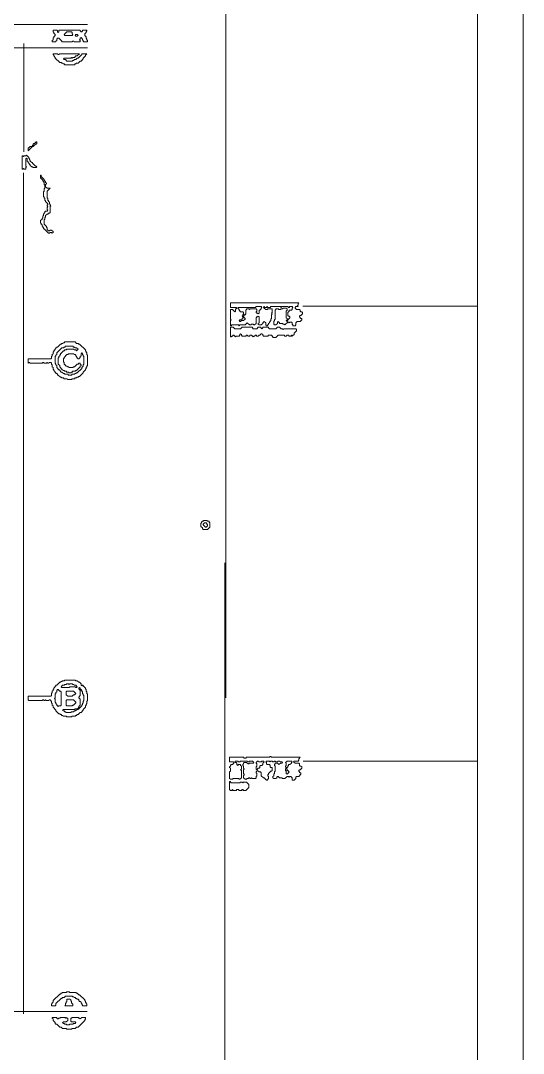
# Model space of a CAD drawing. Header units: millimetres. Extents: x 4 to 412, y 4 to 290.
# Drawn here: x 352.5 to 412.3, y 103.3 to 226.3 of the extents above; entities that cross this region are included whole.
import ezdxf

# ---------------------------------------------------------------- set-up
doc = ezdxf.new("R2010")
doc.units = ezdxf.units.MM
doc.layers.add('TRACE_STRAIGHT', color=5, linetype='CONTINUOUS', lineweight=0)
doc.layers.add('TRACE_TEXT_SYMBOL', color=6, linetype='CONTINUOUS', lineweight=0)

msp = doc.modelspace()

# ---------------------------------------------------------------- linework, layer by layer
at = {"layer": 'TRACE_STRAIGHT', "color": 5}
for p, q in [((412.32, 290.31), (412.32, 3.82)), ((376.89, 285.14), (376.89, 145.62)), ((406.86, 276.73), (406.86, 8.63)), ((336.23, 225.82), (360.45, 225.82)), ((336.62, 223.07), (360.46, 223.07)), ((352.85, 223.58), (352.85, 210.65)), ((352.83, 208.16), (352.83, 107.98)), ((386.08, 192.27), (406.86, 192.27)), ((376.8, 161.72), (376.8, 8.62)), ((386.12, 138.08), (406.86, 138.08)), ((336.44, 108.25), (360.41, 108.25))]:
    msp.add_line(p, q, dxfattribs=at)
at = {"layer": 'TRACE_TEXT_SYMBOL', "color": 6}
for points in [[(356.34, 225.15), (356.34, 224.98), (356.43, 224.89), (356.43, 224.8), (356.6, 224.63), (356.6, 224.54), (356.43, 224.37), (356.43, 224.28), (356.34, 224.19), (356.34, 224.02), (356.25, 223.93), (356.25, 223.75), (356.69, 223.75), (356.69, 223.84), (356.78, 223.93), (356.78, 224.1), (356.87, 224.19), (357.04, 224.19), (357.39, 223.84), (357.39, 223.75), (358.62, 223.75), (358.7, 223.84), (358.79, 223.84), (358.88, 223.75), (359.58, 223.75), (359.58, 223.93), (359.49, 224.02), (359.58, 224.1), (359.58, 224.19), (359.67, 224.28), (359.84, 224.1), (359.84, 224.02), (359.93, 223.93), (359.93, 223.84), (360.02, 223.75), (360.46, 223.75), (360.46, 223.93), (360.37, 224.02), (360.37, 224.1), (360.28, 224.19), (360.28, 224.37), (360.11, 224.54), (360.11, 224.72), (360.28, 224.89), (360.28, 224.98), (360.37, 225.07), (360.37, 225.15), (359.84, 225.15), (359.84, 225.07), (359.76, 224.98), (359.67, 224.98), (359.58, 225.07), (359.58, 225.15), (357.04, 225.15), (357.04, 224.98), (356.95, 224.89), (356.87, 224.98), (356.87, 225.07), (356.78, 225.15)], [(358, 224.98), (358.53, 224.98), (358.62, 224.89), (358.62, 224.72), (358.7, 224.63), (358.62, 224.54), (357.74, 224.54), (357.65, 224.63)], [(358.97, 224.54), (359.05, 224.63), (359.23, 224.63), (359.32, 224.54), (359.23, 224.45), (359.05, 224.45)], [(356.34, 222.35), (356.34, 222.26), (356.43, 222.18), (356.43, 222.09), (356.6, 221.91), (356.6, 221.83), (357.13, 221.3), (357.3, 221.3), (357.39, 221.21), (357.48, 221.21), (357.57, 221.13), (357.65, 221.13), (357.74, 221.04), (358.88, 221.04), (358.97, 221.13), (359.05, 221.13), (359.14, 221.21), (359.32, 221.21), (359.58, 221.48), (359.67, 221.48), (359.93, 221.74), (359.93, 221.83), (360.19, 222.09), (360.19, 222.18), (360.37, 222.35), (359.76, 222.35), (359.76, 222.26), (359.32, 221.83), (359.23, 221.83), (359.05, 221.65), (358.88, 221.65), (358.79, 221.56), (358.7, 221.56), (358.62, 221.48), (358, 221.48), (357.83, 221.65), (357.65, 221.65), (357.57, 221.74), (357.65, 221.83), (358.44, 221.83), (358.53, 221.91), (358.62, 221.83), (358.7, 221.91), (358.88, 221.91), (359.05, 222.09), (359.23, 222.09), (359.49, 222.35), (357.13, 222.35), (357.04, 222.26), (356.95, 222.26), (356.87, 222.35)], [(354.33, 211.84), (354.15, 211.67), (354.06, 211.67), (353.98, 211.58), (353.98, 211.49), (353.8, 211.32), (353.63, 211.32), (353.45, 211.14), (353.36, 211.14), (353.36, 210.79), (353.89, 211.32), (353.98, 211.32), (354.24, 211.58), (354.33, 211.58), (354.41, 211.67), (354.41, 211.84)], [(353.19, 210.27), (353.1, 210.18), (352.92, 210.18), (352.84, 210.09), (352.75, 210.18), (352.66, 210.18), (352.66, 208.6), (352.75, 208.6), (352.84, 208.69), (352.92, 208.6), (353.1, 208.6), (353.1, 208.78), (353.19, 208.86), (353.1, 208.95), (353.1, 209.83), (353.19, 209.92), (353.27, 209.83), (353.27, 209.57), (353.36, 209.48), (353.36, 209.39), (353.63, 209.13), (353.63, 209.04), (353.8, 208.86), (353.89, 208.86), (353.98, 208.78), (354.33, 208.78), (354.41, 208.86), (354.33, 208.95), (354.24, 208.95), (353.89, 209.3), (353.89, 209.39), (353.8, 209.39), (353.63, 209.57), (353.63, 209.65), (353.54, 209.74), (353.54, 209.83), (353.45, 209.92), (353.45, 210)], [(380.42, 192.14), (380.51, 192.23), (381.12, 192.23), (381.21, 192.14), (381.12, 192.05), (381.12, 191.96), (380.95, 191.79), (380.86, 191.79), (380.86, 191.44), (380.77, 191.35), (380.69, 191.44), (380.6, 191.44), (380.51, 191.53), (380.51, 191.61), (380.6, 191.7), (380.6, 191.88), (380.51, 191.96), (379.81, 191.96), (379.72, 191.88), (379.63, 191.96), (379.37, 191.96), (379.37, 191.88), (379.28, 191.79), (379.28, 191.35), (379.2, 191.26), (379.11, 191.26), (379.02, 191.35), (379.02, 191.53), (378.93, 191.61), (378.67, 191.61), (378.5, 191.79), (378.5, 191.88), (378.32, 192.05), (378.41, 192.14)], [(381.39, 192.14), (381.47, 192.23), (381.56, 192.14), (381.47, 192.05)], [(378.93, 190.91), (379.02, 191), (379.2, 190.82), (379.2, 190.74), (379.02, 190.56), (378.76, 190.56), (378.67, 190.65), (378.76, 190.74), (378.85, 190.74), (378.93, 190.82)], [(378.85, 191.09), (378.93, 191.17), (379.02, 191.09), (378.93, 191)], [(378.93, 191.26), (379.02, 191.35), (379.11, 191.26), (379.11, 191.17), (379.02, 191.09), (378.93, 191.17)], [(378.5, 190.56), (378.58, 190.65), (378.67, 190.65), (378.76, 190.56), (378.67, 190.47), (378.58, 190.47)], [(384.1, 190.56), (384.19, 190.65), (384.28, 190.56), (384.19, 190.47)], [(374.29, 166.74), (374.21, 166.65), (374.12, 166.65), (374.03, 166.57), (374.03, 166.48), (373.94, 166.39), (373.94, 166.04), (374.12, 165.87), (374.12, 165.78), (374.21, 165.69), (374.73, 165.69), (374.99, 165.95), (374.99, 166.48), (374.91, 166.57), (374.91, 166.65), (374.73, 166.65), (374.64, 166.74)], [(374.38, 166.48), (374.56, 166.48), (374.64, 166.39), (374.64, 166.3), (374.73, 166.22), (374.73, 166.13), (374.56, 165.95), (374.47, 165.95), (374.21, 166.22), (374.21, 166.3)], [(356.78, 146.51), (356.87, 146.6), (356.95, 146.6), (357.13, 146.42), (357.22, 146.42), (357.3, 146.34), (357.3, 144.76), (357.22, 144.67), (357.04, 144.67), (356.95, 144.59), (356.78, 144.76), (356.78, 144.85), (356.69, 144.94), (356.69, 145.02), (356.6, 145.11), (356.6, 145.46), (356.52, 145.55), (356.6, 145.64), (356.6, 146.07), (356.69, 146.16), (356.69, 146.25), (356.78, 146.34)], [(357.92, 147.21), (358, 147.3), (358.18, 147.3), (358.27, 147.21), (358.35, 147.3), (358.62, 147.3), (358.7, 147.21), (358.79, 147.21), (358.88, 147.12), (359.05, 147.12), (359.23, 146.95), (359.14, 146.86), (359.05, 146.86), (358.97, 146.95), (358.35, 146.95), (358.27, 146.86), (357.39, 146.86), (357.3, 146.95), (357.48, 147.12), (357.65, 147.12), (357.74, 147.21)], [(357.92, 146.34), (358, 146.42), (358.79, 146.42), (359.05, 146.16), (358.88, 145.99), (358.79, 145.99), (358.62, 145.81), (358.09, 145.81), (357.92, 145.99)], [(359.41, 146.77), (359.49, 146.86), (359.58, 146.77), (359.58, 146.69), (359.49, 146.6), (359.41, 146.69)], [(359.58, 146.51), (359.67, 146.6), (359.76, 146.51), (359.76, 146.42), (359.84, 146.34), (359.84, 146.16), (359.93, 146.07), (359.93, 145.99), (360.02, 145.9), (360.02, 145.29), (359.93, 145.2), (359.93, 145.02), (359.84, 144.94), (359.84, 144.85), (359.76, 144.76), (359.76, 144.67), (359.49, 144.41), (359.41, 144.5), (359.41, 144.59), (359.58, 144.76), (359.58, 145.46), (359.41, 145.64), (359.41, 145.72), (359.58, 145.9)], [(359.49, 146.6), (359.58, 146.69), (359.67, 146.6), (359.58, 146.51)], [(357.92, 145.29), (358, 145.37), (358.79, 145.37), (359.05, 145.11), (359.05, 145.02), (358.79, 144.76), (358.7, 144.76), (358.62, 144.67), (358, 144.67), (357.92, 144.76)], [(358.88, 144.23), (358.97, 144.32), (359.14, 144.32), (359.23, 144.23), (359.14, 144.15), (359.05, 144.15), (358.97, 144.06), (358.88, 144.06), (358.79, 143.97), (358.53, 143.97), (358.44, 143.88), (357.92, 143.88), (357.83, 143.97), (357.74, 143.97), (357.65, 144.06), (357.57, 144.06), (357.48, 144.15), (357.57, 144.23)], [(359.23, 144.32), (359.32, 144.41), (359.41, 144.32), (359.32, 144.23)], [(359.32, 144.41), (359.41, 144.5), (359.49, 144.41), (359.41, 144.32)], [(380.69, 138.1), (380.77, 138.1), (380.86, 138.02), (381.12, 138.02), (381.21, 138.1), (381.39, 138.1), (381.47, 138.02), (381.3, 137.84), (381.3, 137.67), (381.21, 137.58), (381.04, 137.58), (380.95, 137.49), (380.95, 137.32), (380.86, 137.23), (380.77, 137.23), (380.6, 137.05), (380.51, 137.14), (380.51, 137.4), (380.6, 137.49), (380.6, 137.75), (380.51, 137.84), (380.51, 137.93)], [(384.19, 138.1), (384.71, 138.1), (384.8, 138.02), (384.71, 137.93), (384.71, 137.84), (384.54, 137.67), (384.36, 137.67), (384.36, 137.58), (384.28, 137.49), (384.28, 137.4), (384.19, 137.32), (384.1, 137.32), (384.01, 137.4), (384.01, 137.49), (384.1, 137.58), (384.1, 137.84), (384.01, 137.93)], [(384.01, 137.14), (384.1, 137.23), (384.19, 137.14), (384.19, 136.97), (384.1, 136.88), (384.01, 136.97)], [(384.1, 136.88), (384.19, 136.97), (384.28, 136.97), (384.45, 136.79), (384.19, 136.53), (384.1, 136.62)], [(377.36, 135.65), (377.36, 134.69), (377.45, 134.6), (377.62, 134.6), (377.71, 134.69), (377.8, 134.6), (378.15, 134.6), (378.23, 134.69), (378.41, 134.69), (378.5, 134.6), (378.76, 134.6), (378.85, 134.69), (378.93, 134.69), (379.02, 134.6), (379.28, 134.6), (379.63, 134.95), (379.63, 135.3), (379.37, 135.57), (379.02, 135.57), (378.93, 135.48), (378.85, 135.57), (378.67, 135.57), (378.58, 135.48), (377.53, 135.48), (377.45, 135.57), (377.45, 135.65)], [(358, 110.61), (357.92, 110.52), (357.48, 110.52), (357.39, 110.43), (357.3, 110.43), (357.22, 110.34), (357.13, 110.34), (356.34, 109.56), (356.34, 109.38), (356.25, 109.29), (356.25, 109.21), (356.16, 109.12), (356.16, 108.94), (356.6, 108.94), (356.69, 109.03), (356.69, 109.21), (357.3, 109.82), (357.39, 109.82), (357.48, 109.91), (357.65, 109.91), (357.83, 110.08), (358.62, 110.08), (358.7, 109.99), (358.79, 109.99), (358.88, 109.91), (358.97, 109.91), (359.05, 109.82), (359.14, 109.82), (359.23, 109.73), (359.32, 109.73), (359.41, 109.64), (359.41, 109.56), (359.49, 109.47), (359.58, 109.47), (359.67, 109.38), (359.67, 109.29), (359.76, 109.21), (359.76, 109.12), (359.84, 109.03), (359.84, 108.94), (360.37, 108.94), (360.37, 109.12), (360.28, 109.21), (360.28, 109.29), (360.19, 109.38), (360.19, 109.47), (360.11, 109.56), (360.11, 109.64), (359.49, 110.26), (359.41, 110.26), (359.23, 110.43), (359.14, 110.43), (359.05, 110.52), (358.35, 110.52), (358.27, 110.61)], [(358, 109.73), (358, 109.47), (357.92, 109.38), (357.92, 109.29), (357.83, 109.21), (357.83, 109.03), (357.74, 108.94), (358.7, 108.94), (358.7, 109.12), (358.53, 109.29), (358.53, 109.47), (358.44, 109.56), (358.44, 109.64), (358.35, 109.73)], [(356.25, 107.54), (356.25, 107.45), (356.34, 107.37), (356.34, 107.19), (356.6, 106.93), (356.6, 106.84), (356.69, 106.75), (356.78, 106.75), (357.13, 106.4), (357.3, 106.4), (357.48, 106.23), (357.92, 106.23), (358, 106.14), (358.53, 106.14), (358.62, 106.23), (358.97, 106.23), (359.14, 106.4), (359.32, 106.4), (360.11, 107.19), (360.11, 107.28), (360.19, 107.37), (360.19, 107.54), (359.76, 107.54), (359.58, 107.37), (359.49, 107.45), (359.41, 107.45), (359.32, 107.54), (358.62, 107.54), (358.53, 107.45), (358.44, 107.45), (358.44, 107.1), (358.53, 107.02), (358.97, 107.02), (359.05, 106.93), (358.97, 106.84), (358.79, 106.84), (358.7, 106.75), (358.35, 106.75), (358.27, 106.67), (358, 106.67), (357.92, 106.75), (357.74, 106.75), (357.65, 106.84), (357.57, 106.84), (357.48, 106.93), (357.57, 107.02), (357.92, 107.02), (358.09, 107.19), (358.09, 107.45), (358, 107.45), (357.92, 107.54), (357.83, 107.45), (357.74, 107.54), (357.22, 107.54), (357.13, 107.45), (357.04, 107.45), (356.95, 107.37), (356.87, 107.37), (356.78, 107.45), (356.78, 107.54)]]:
    msp.add_lwpolyline(points, close=True, dxfattribs=at)
for points in [[(354.85, 207.9), (354.85, 207.55), (355.11, 207.29), (355.11, 207.2), (355.29, 207.03), (355.29, 206.76), (355.38, 206.68), (355.38, 206.33), (355.29, 206.24), (355.29, 205.97), (355.2, 205.89), (355.2, 205.36), (355.29, 205.27), (355.29, 205.19), (355.38, 205.1), (355.38, 204.92), (355.46, 204.84), (355.46, 204.75), (355.73, 204.49), (355.73, 204.4), (355.64, 204.31), (355.64, 204.22), (355.73, 204.14), (355.64, 204.05), (355.64, 203.79), (355.73, 203.7), (355.64, 203.61), (355.46, 203.61), (355.38, 203.52), (355.38, 203.44), (355.2, 203.26), (355.2, 203.08), (355.11, 203), (355.11, 202.82), (355.03, 202.73), (355.03, 202.65), (354.85, 202.47), (354.85, 202.21), (354.94, 202.12), (354.94, 202.03), (355.03, 201.95), (355.03, 201.86), (355.11, 201.77), (355.11, 201.68), (355.2, 201.6), (355.2, 201.51), (355.29, 201.51), (355.81, 200.98), (355.9, 200.98), (355.99, 201.07), (356.16, 201.07), (356.25, 200.98), (356.34, 201.07), (356.34, 201.16), (356.16, 201.33), (355.99, 201.33), (355.9, 201.25), (355.81, 201.25), (355.64, 201.42), (355.64, 201.6), (355.55, 201.68), (355.55, 201.77), (355.29, 202.03), (355.29, 202.56)], [(355.29, 202.56), (355.38, 202.65), (355.38, 202.82), (355.46, 202.91), (355.46, 203.08), (355.64, 203.26), (355.73, 203.26), (355.81, 203.35), (355.9, 203.35), (355.99, 203.44), (355.99, 204.14), (356.08, 204.22), (355.99, 204.31), (355.99, 204.4), (355.9, 204.49), (355.9, 204.66), (355.81, 204.75), (355.81, 204.84), (355.73, 204.92), (355.73, 205.1), (355.64, 205.19), (355.64, 205.97), (355.99, 206.33), (355.64, 206.33), (355.46, 206.5), (355.46, 206.76), (355.55, 206.85), (355.55, 206.94), (355.46, 207.03), (355.46, 207.11), (355.29, 207.29), (355.29, 207.38), (354.94, 207.73), (354.94, 207.9), (354.85, 207.9)], [(377.45, 192.66), (377.45, 192.14), (378.15, 192.14), (378.23, 192.05), (378.15, 191.96), (378.06, 191.96), (378.06, 191.7), (377.97, 191.61), (377.71, 191.88), (377.45, 191.88), (377.45, 190.74), (377.53, 190.65), (377.45, 190.56), (377.45, 189.95), (377.53, 189.95), (377.62, 190.04), (378.41, 190.04), (378.5, 189.95), (378.58, 190.04), (379.2, 190.04), (379.46, 190.3), (379.72, 190.04), (379.9, 190.04), (379.98, 190.12), (380.16, 190.12), (380.25, 190.04), (380.34, 190.04), (380.51, 190.21), (380.51, 190.91), (380.6, 191), (380.69, 191), (380.77, 191.09), (380.86, 191), (380.86, 190.3), (380.77, 190.21), (380.77, 190.12), (380.86, 190.04), (381.12, 190.04), (381.3, 190.21), (381.3, 190.3), (381.47, 190.47), (381.65, 190.3), (381.65, 190.04), (381.74, 189.95), (381.82, 189.95), (382, 190.12), (382, 190.21), (382.09, 190.3), (382.09, 190.39), (382.26, 190.56), (382.26, 190.74), (382.35, 190.82), (382.35, 191.26), (382.44, 191.35), (382.35, 191.44), (382.44, 191.53), (382.44, 191.96), (381.91, 191.96), (381.82, 191.88), (381.65, 191.88), (381.47, 192.05), (381.56, 192.14), (381.74, 192.14), (381.82, 192.23)], [(384.8, 190.12), (384.89, 190.04), (384.89, 189.95), (385.15, 189.95), (385.24, 190.04), (385.24, 190.3), (385.41, 190.47), (385.76, 190.47), (385.94, 190.65), (385.94, 190.82), (385.85, 190.82), (385.68, 191), (385.68, 191.09), (385.76, 191.17), (385.85, 191.17), (386.03, 191.35), (386.03, 191.53), (385.94, 191.61), (385.85, 191.61), (385.76, 191.7), (385.76, 191.79), (385.68, 191.88), (385.33, 191.88), (385.15, 192.05), (385.15, 192.14), (385.24, 192.23), (385.5, 192.23), (385.41, 192.31), (385.5, 192.4), (385.5, 192.58), (385.59, 192.66), (377.45, 192.66)], [(381.82, 192.23), (381.91, 192.14), (382.17, 192.14), (382.26, 192.23), (383.4, 192.23), (383.49, 192.14), (383.58, 192.23), (384.28, 192.23), (384.36, 192.14), (384.45, 192.14), (384.54, 192.23), (384.8, 192.23), (384.89, 192.14), (384.8, 192.05), (384.8, 191.88), (384.71, 191.79), (384.45, 191.79), (384.45, 191.7), (384.28, 191.53), (384.28, 191.17), (384.36, 191.09), (384.45, 191.09), (384.54, 191), (384.54, 190.91), (384.28, 190.65), (384.19, 190.74), (384.19, 190.82), (384.1, 190.91), (384.1, 191.7), (384.19, 191.79), (384.19, 191.96), (384.1, 192.05), (383.75, 192.05), (383.66, 191.96), (383.49, 191.96), (383.4, 191.88), (383.23, 191.88), (383.14, 191.96), (382.87, 191.96), (382.87, 191.88), (382.79, 191.79), (382.79, 190.74), (382.7, 190.65), (382.7, 190.56), (382.61, 190.47), (382.61, 190.12), (382.7, 190.04), (382.87, 190.04), (383.05, 190.21), (383.05, 190.39), (383.14, 190.47), (383.31, 190.3), (383.31, 190.21), (383.66, 190.21), (383.75, 190.12), (383.84, 190.12), (383.93, 190.04), (384.28, 190.39), (384.36, 190.39), (384.45, 190.3), (384.54, 190.39), (384.71, 190.39), (384.8, 190.3), (384.8, 190.12)], [(377.45, 189.77), (377.45, 188.64), (377.53, 188.64), (377.62, 188.72), (377.71, 188.72), (377.8, 188.81), (377.88, 188.81), (378.06, 188.64), (378.15, 188.72), (378.5, 188.72), (378.58, 188.81), (378.58, 188.9), (378.67, 188.99), (378.76, 188.9), (378.76, 188.81), (378.85, 188.72), (379.28, 188.72), (379.37, 188.81), (379.46, 188.81), (379.55, 188.72), (379.72, 188.72), (379.81, 188.81), (379.98, 188.81), (380.16, 188.64), (380.25, 188.72), (380.34, 188.72), (380.42, 188.81), (380.51, 188.81), (380.6, 188.72), (380.77, 188.72), (380.86, 188.81), (380.95, 188.81), (381.12, 188.99), (381.21, 188.99), (381.3, 188.9), (381.3, 188.81), (381.39, 188.72), (381.91, 188.72), (382, 188.81), (382.35, 188.81), (382.52, 188.64), (382.52, 188.55), (382.87, 188.55), (383.14, 188.81), (383.84, 188.81), (383.93, 188.72), (384.1, 188.72), (384.19, 188.81), (384.36, 188.81), (384.45, 188.72), (384.63, 188.72), (384.71, 188.81), (384.8, 188.72), (384.89, 188.81), (384.98, 188.81), (385.06, 188.9), (385.06, 189.07), (385.33, 189.34), (385.33, 189.51), (385.24, 189.6), (383.84, 189.6), (383.75, 189.51), (383.66, 189.6), (383.49, 189.6)], [(383.49, 189.6), (383.31, 189.77), (383.05, 189.77), (382.87, 189.6), (382.09, 189.6), (382, 189.69), (382, 189.77), (381.3, 189.77), (381.3, 189.69), (381.21, 189.6), (381.04, 189.77), (380.77, 189.77), (380.6, 189.6), (380.16, 189.6), (380.07, 189.69), (380.07, 189.77), (378.85, 189.77), (378.67, 189.6), (377.97, 189.6), (377.8, 189.77), (377.45, 189.77)], [(357.74, 188.02), (357.65, 187.93), (357.57, 187.93), (357.48, 187.85), (357.39, 187.85), (357.3, 187.76), (357.22, 187.76), (356.87, 187.41), (356.78, 187.41), (356.69, 187.32), (356.69, 187.23), (356.43, 186.97), (356.43, 186.88), (356.34, 186.8), (356.34, 186.62), (356.25, 186.53), (356.25, 186.36), (356.16, 186.27), (356.16, 186.1), (356.08, 186.01), (353.36, 186.01), (353.36, 185.48), (353.45, 185.57), (353.54, 185.57), (353.63, 185.48), (355.03, 185.48), (355.11, 185.57), (355.2, 185.57), (355.29, 185.48), (355.55, 185.48), (355.64, 185.57), (355.73, 185.48), (355.81, 185.48), (355.9, 185.57), (356.08, 185.57), (356.16, 185.48), (356.16, 185.39), (356.25, 185.31), (356.25, 185.04), (356.34, 184.96), (356.34, 184.78), (356.43, 184.69), (356.43, 184.61), (356.69, 184.34), (356.69, 184.26), (356.78, 184.26), (356.87, 184.17), (356.87, 184.08), (356.95, 184.08), (357.22, 183.82), (357.3, 183.82), (357.39, 183.73), (357.57, 183.73), (357.65, 183.64), (358, 183.64), (358.09, 183.56), (358.53, 183.56), (358.62, 183.64), (358.88, 183.64), (358.97, 183.73), (359.14, 183.73), (359.23, 183.82), (359.32, 183.82), (359.41, 183.91)], [(357.74, 185.31), (357.65, 185.39), (357.65, 185.57), (357.57, 185.66), (357.57, 186.01), (357.65, 186.1), (357.65, 186.18), (358, 186.53), (358.09, 186.53), (358.18, 186.62), (358.79, 186.62), (358.88, 186.53), (358.97, 186.53), (359.05, 186.45), (359.05, 186.36), (359.23, 186.18), (359.23, 186.1), (359.32, 186.01), (359.41, 186.01), (359.58, 186.18), (359.58, 186.27), (359.67, 186.36), (359.67, 186.62), (359.76, 186.71), (359.84, 186.62), (359.84, 186.53), (359.93, 186.45), (359.93, 186.36), (360.02, 186.27), (360.02, 185.39), (359.93, 185.31), (359.93, 185.13), (359.76, 184.96), (359.76, 184.87), (359.23, 184.34), (359.14, 184.34), (359.05, 184.26), (358.97, 184.26), (358.88, 184.17), (358.62, 184.17), (358.53, 184.08), (358.18, 184.08), (358.09, 184.17), (357.74, 184.17), (357.65, 184.26), (357.57, 184.26), (357.39, 184.43), (357.3, 184.43), (357.13, 184.61), (357.13, 184.69), (357.04, 184.69), (356.78, 184.96), (356.78, 185.22), (356.69, 185.31), (356.69, 185.39), (356.6, 185.48), (356.6, 186.27), (356.69, 186.36), (356.69, 186.45), (356.78, 186.53), (356.78, 186.71), (357.39, 187.32), (357.57, 187.32), (357.65, 187.41)], [(357.74, 187.41), (357.83, 187.5), (358.7, 187.5), (358.79, 187.41), (358.88, 187.41), (358.97, 187.32), (359.14, 187.32), (359.32, 187.15), (359.14, 186.97), (359.05, 187.06), (358.88, 187.06), (358.79, 187.15), (358, 187.15), (357.92, 187.06), (357.74, 187.06), (357.65, 186.97), (357.57, 186.97), (357.22, 186.62), (357.22, 186.53), (357.13, 186.45), (357.13, 186.36), (357.04, 186.27), (357.04, 186.18), (356.95, 186.1), (356.95, 185.39), (357.13, 185.22), (357.13, 185.04), (357.39, 184.78), (357.39, 184.69), (357.48, 184.69), (357.57, 184.61), (357.65, 184.61), (357.74, 184.52), (357.92, 184.52), (358, 184.43), (358.18, 184.43), (358.27, 184.34), (358.44, 184.34), (358.53, 184.43), (358.62, 184.43), (358.7, 184.52), (358.97, 184.52), (359.05, 184.61), (359.14, 184.61), (359.58, 185.04), (359.58, 185.13), (359.67, 185.22), (359.67, 185.31), (359.58, 185.39), (359.58, 185.48), (359.41, 185.48), (359.32, 185.39), (359.23, 185.39), (358.88, 185.04), (358.79, 185.04), (358.7, 184.96), (358.27, 184.96), (358.18, 185.04), (358.09, 185.04), (358, 185.13), (357.92, 185.13), (357.83, 185.22), (357.83, 185.31), (357.74, 185.31)], [(357.65, 187.41), (357.74, 187.41)], [(359.41, 183.91), (359.49, 183.91), (359.93, 184.34), (359.93, 184.43), (360.19, 184.69), (360.19, 184.78), (360.28, 184.87), (360.28, 184.96), (360.37, 185.04), (360.37, 185.13), (360.46, 185.22), (360.46, 186.45), (360.37, 186.53), (360.37, 186.71), (360.28, 186.8), (360.28, 186.88), (360.19, 186.97), (360.19, 187.06), (359.49, 187.76), (359.41, 187.76), (359.32, 187.85), (359.14, 187.85), (358.97, 188.02), (357.74, 188.02)], [(357.74, 147.74), (357.65, 147.65), (357.48, 147.65), (357.39, 147.56), (357.3, 147.56), (357.22, 147.48), (357.13, 147.48), (356.78, 147.12), (356.69, 147.12), (356.69, 147.04), (356.43, 146.77), (356.43, 146.69), (356.34, 146.6), (356.34, 146.51), (356.25, 146.42), (356.25, 146.25), (356.16, 146.16), (356.16, 145.9), (356.08, 145.81), (353.36, 145.81), (353.36, 145.37), (353.45, 145.29), (355.03, 145.29), (355.11, 145.37), (355.2, 145.37), (355.29, 145.29), (355.38, 145.29), (355.46, 145.37), (355.55, 145.29), (355.81, 145.29), (355.9, 145.37), (355.99, 145.37), (356.16, 145.2), (356.16, 145.02), (356.25, 144.94), (356.25, 144.76), (356.34, 144.67), (356.34, 144.5), (356.69, 144.15), (356.69, 144.06), (357.04, 143.71), (357.13, 143.71), (357.22, 143.62), (357.3, 143.62), (357.39, 143.53), (357.48, 143.53), (357.57, 143.45), (357.92, 143.45), (358, 143.36), (358.53, 143.36), (358.62, 143.45), (358.97, 143.45), (359.05, 143.53), (359.14, 143.53), (359.23, 143.62), (359.32, 143.62), (359.58, 143.88), (359.67, 143.88), (359.93, 144.15), (359.93, 144.23), (360.19, 144.5), (360.19, 144.67), (360.28, 144.76), (360.28, 144.85)], [(360.28, 144.85), (360.37, 144.94), (360.37, 145.2), (360.46, 145.29), (360.46, 146.07), (360.37, 146.16), (360.37, 146.34), (360.28, 146.42), (360.28, 146.6), (360.19, 146.69), (360.19, 146.77), (359.93, 147.04), (359.93, 147.12), (359.84, 147.12), (359.76, 147.04), (359.67, 147.12), (359.67, 147.3), (359.49, 147.48), (359.41, 147.48), (359.23, 147.65), (359.05, 147.65), (358.97, 147.74), (357.74, 147.74)], [(382.17, 138.63), (382.09, 138.54), (379.37, 138.54), (379.28, 138.45), (379.11, 138.45), (379.02, 138.54), (377.36, 138.54), (377.36, 138.02), (377.8, 138.02), (377.88, 137.93), (377.88, 137.84), (377.71, 137.67), (377.53, 137.67), (377.45, 137.58), (377.45, 137.49), (377.36, 137.4), (377.36, 137.32), (377.45, 137.23), (377.45, 136.88), (377.36, 136.79), (377.36, 136), (377.45, 135.92), (377.71, 135.92), (377.8, 136), (378.41, 136), (378.5, 135.92), (378.58, 135.92), (378.76, 136.09), (378.76, 136.97), (378.67, 137.05), (378.76, 137.14), (378.76, 137.49), (378.67, 137.58), (378.67, 137.67), (378.41, 137.67), (378.32, 137.58), (378.23, 137.67), (378.23, 137.84), (378.15, 137.93), (378.06, 137.93), (377.97, 138.02), (378.06, 138.1), (378.32, 138.1), (378.41, 138.02), (378.58, 138.02), (378.67, 138.1), (379.46, 138.1), (379.55, 138.02), (379.63, 138.02), (379.72, 138.1), (380.07, 138.1), (380.25, 137.93), (380.16, 137.84), (379.72, 137.84), (379.63, 137.75), (379.55, 137.75), (379.37, 137.93), (379.11, 137.93), (379.02, 137.84), (379.02, 137.75), (378.93, 137.67), (378.93, 137.58), (379.02, 137.49), (379.02, 137.23)], [(379.02, 137.23), (379.11, 137.14), (379.02, 137.05), (379.02, 136.62), (379.11, 136.53), (379.11, 136.44), (379.02, 136.35), (379.02, 136.09), (379.2, 135.92), (379.37, 135.92), (379.46, 136), (379.55, 136), (379.63, 136.09), (379.72, 136.09), (379.81, 136), (379.9, 136), (379.98, 136.09), (380.07, 136), (380.42, 136), (380.51, 136.09), (380.51, 136.27), (380.6, 136.35), (380.6, 136.62), (380.51, 136.7), (380.51, 136.79), (380.69, 136.97), (380.86, 136.79), (381.04, 136.79), (381.12, 136.7), (381.12, 136.35), (381.39, 136.09), (381.47, 136.09), (381.74, 135.83), (381.82, 135.83), (382, 136), (382, 136.27), (381.91, 136.35), (381.91, 136.44), (382, 136.53), (382, 136.62), (382.26, 136.88), (382.35, 136.88), (382.44, 136.97), (382.44, 137.32), (382.26, 137.32), (382.17, 137.4), (382.17, 137.58), (382.09, 137.67), (381.82, 137.67), (381.74, 137.75), (381.74, 137.93), (381.65, 138.02), (381.74, 138.1), (382.09, 138.1), (382.17, 138.02), (382.26, 138.1), (382.44, 138.1), (382.52, 138.02), (382.61, 138.02), (382.7, 138.1), (382.79, 138.1), (382.87, 138.02), (383.05, 138.02), (383.14, 138.1)], [(385.76, 138.54), (382.35, 138.54), (382.26, 138.63), (382.17, 138.63)], [(383.14, 138.1), (383.31, 138.1), (383.4, 138.02), (383.58, 138.02), (383.66, 137.93), (383.58, 137.84), (383.4, 137.84), (383.23, 137.67), (383.05, 137.84), (382.79, 137.84), (382.79, 137.75), (382.7, 137.67), (382.7, 137.58), (382.79, 137.49), (382.79, 136.88), (382.7, 136.79), (382.7, 136.62), (382.61, 136.53), (382.61, 136.35), (382.52, 136.27), (382.52, 136.09), (382.61, 136), (382.87, 136), (382.96, 136.09), (382.96, 136.18), (383.05, 136.27), (383.14, 136.27), (383.31, 136.09), (383.58, 136.09), (383.66, 136), (383.93, 136), (384.19, 136.27), (384.36, 136.27), (384.45, 136.18), (384.54, 136.27), (384.63, 136.27), (384.8, 136.09), (384.8, 135.83), (385.06, 135.83), (385.24, 136), (385.24, 136.18), (385.33, 136.27), (385.59, 136.27), (385.85, 136.53), (385.85, 136.7), (385.76, 136.7), (385.59, 136.88), (385.59, 136.97), (385.68, 137.05), (385.76, 137.05), (385.94, 137.23), (385.94, 137.4), (385.85, 137.49), (385.76, 137.49), (385.68, 137.58), (385.68, 137.75), (385.59, 137.84), (385.15, 137.84), (384.98, 138.02), (385.06, 138.1), (385.5, 138.1), (385.59, 138.19), (385.59, 138.37), (385.76, 138.54)]]:
    msp.add_lwpolyline(points, dxfattribs=at)

doc.saveas('drawing.dxf')
